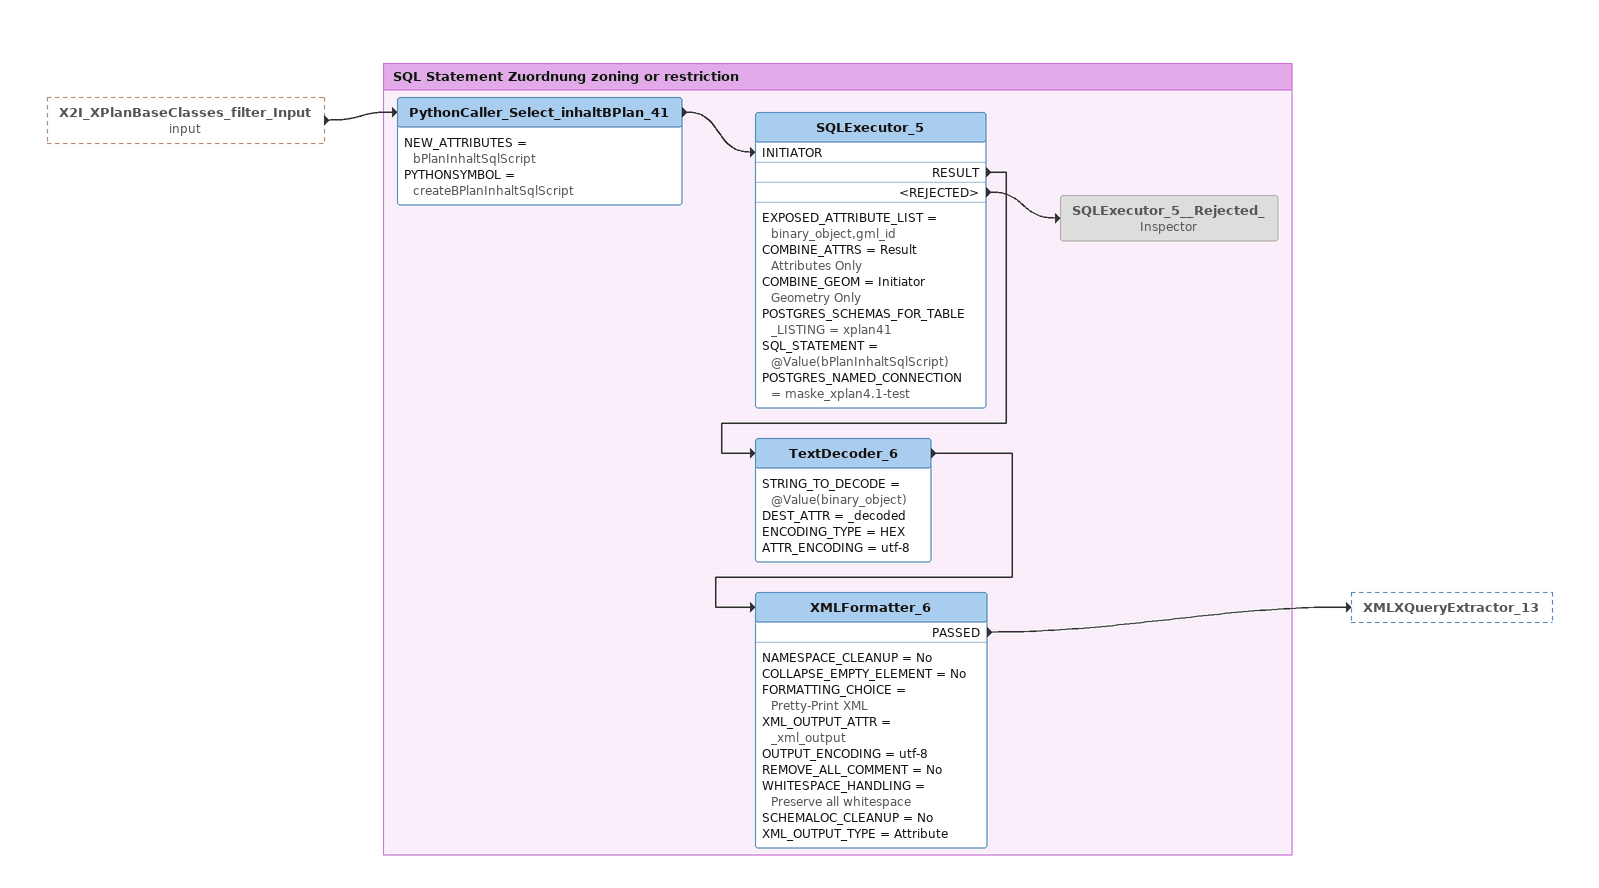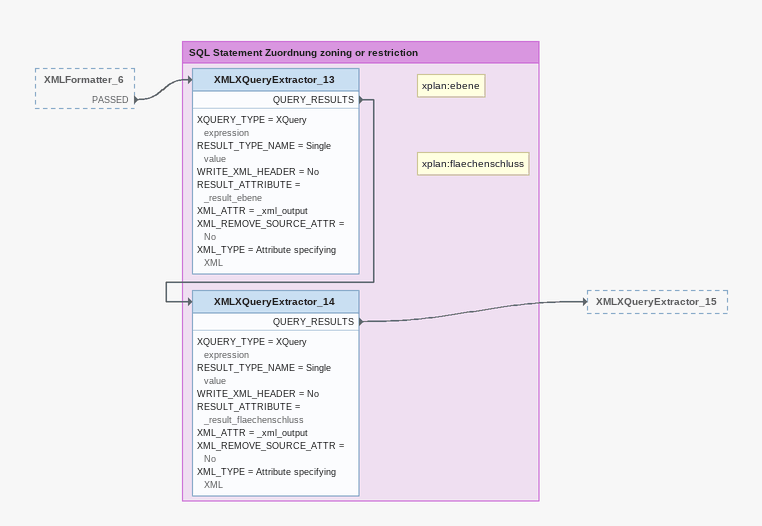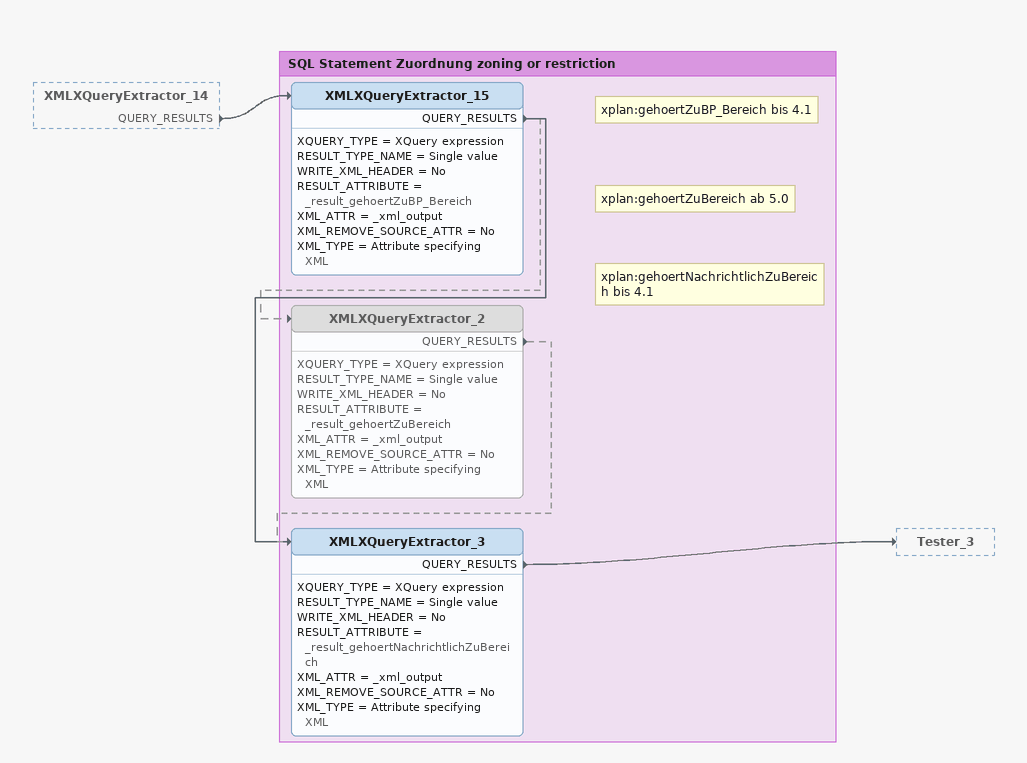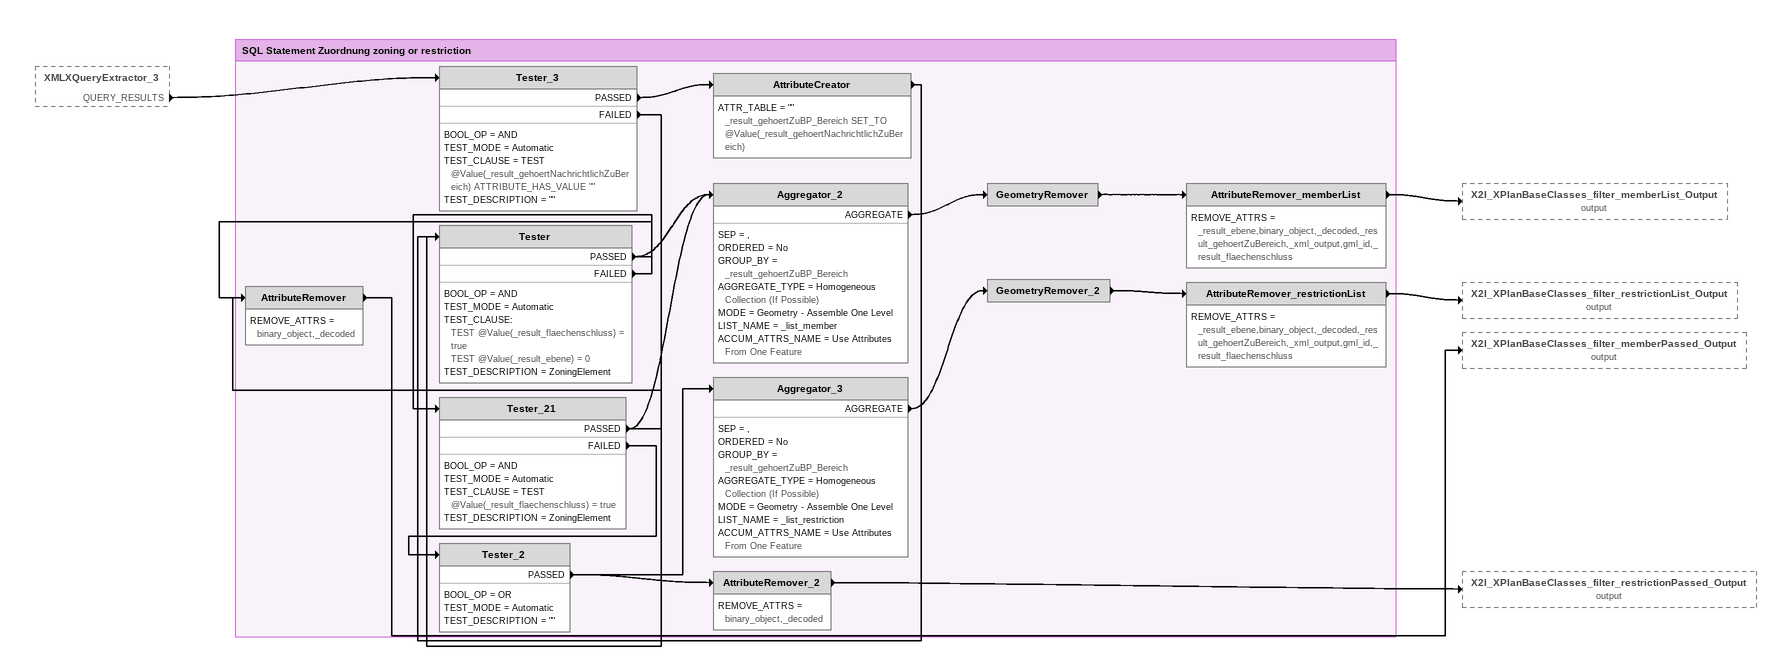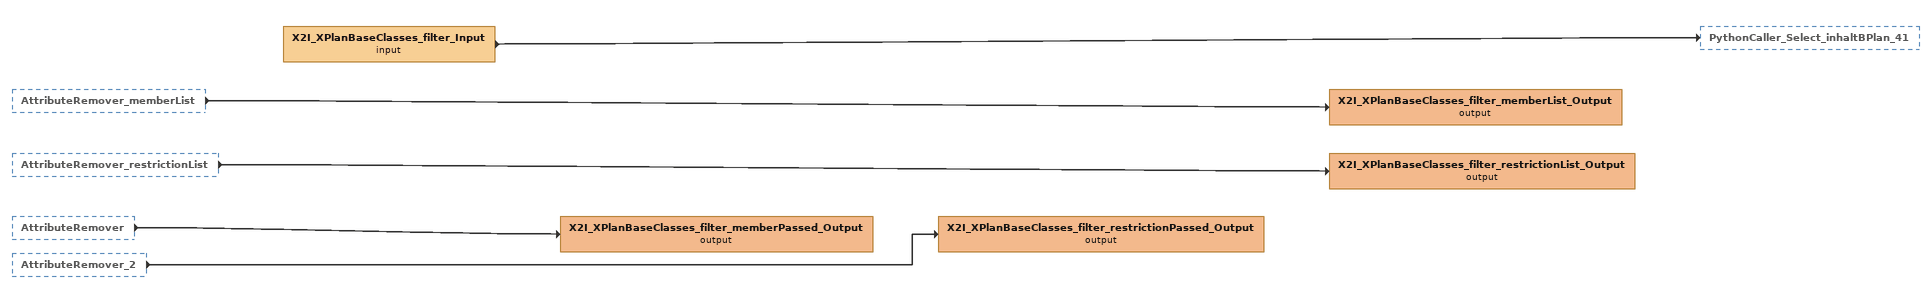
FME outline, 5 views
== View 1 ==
X2I_XPlanBaseClasses_filter_Input (input) [outside]
    -> PythonCaller_Select_inhaltBPlan_41

Bookmark: SQL Statement Zuordnung zoning or restriction
PythonCaller_Select_inhaltBPlan_41
    NEW_ATTRIBUTES = bPlanInhaltSqlScript
    PYTHONSYMBOL = createBPlanInhaltSqlScript
    -> SQLExecutor_5 [INITIATOR]
SQLExecutor_5
    EXPOSED_ATTRIBUTE_LIST = binary_object,gml_id
    COMBINE_ATTRS = Result Attributes Only
    COMBINE_GEOM = Initiator Geometry Only
    POSTGRES_SCHEMAS_FOR_TABLE_LISTING = xplan41
    SQL_STATEMENT = @Value(bPlanInhaltSqlScript)
    POSTGRES_NAMED_CONNECTION = maske_xplan4.1-test
    RESULT -> TextDecoder_6
    <REJECTED> -> SQLExecutor_5__Rejected_
SQLExecutor_5__Rejected_: Inspector [off]
TextDecoder_6
    STRING_TO_DECODE = @Value(binary_object)
    DEST_ATTR = _decoded
    ENCODING_TYPE = HEX
    ATTR_ENCODING = utf-8
    -> XMLFormatter_6
XMLFormatter_6
    NAMESPACE_CLEANUP = No
    COLLAPSE_EMPTY_ELEMENT = No
    FORMATTING_CHOICE = Pretty-Print XML
    XML_OUTPUT_ATTR = _xml_output
    OUTPUT_ENCODING = utf-8
    REMOVE_ALL_COMMENT = No
    WHITESPACE_HANDLING = Preserve all whitespace
    SCHEMALOC_CLEANUP = No
    XML_OUTPUT_TYPE = Attribute
    PASSED -> XMLXQueryExtractor_13

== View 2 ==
XMLFormatter_6 [outside]
    PASSED -> XMLXQueryExtractor_13

Bookmark: SQL Statement Zuordnung zoning or restriction
Note: xplan:ebene
XMLXQueryExtractor_13
    XQUERY_TYPE = XQuery expression
    RESULT_TYPE_NAME = Single value
    WRITE_XML_HEADER = No
    RESULT_ATTRIBUTE = _result_ebene
    XML_ATTR = _xml_output
    XML_REMOVE_SOURCE_ATTR = No
    XML_TYPE = Attribute specifying XML
    QUERY_RESULTS -> XMLXQueryExtractor_14
Note: xplan:flaechenschluss
XMLXQueryExtractor_14
    XQUERY_TYPE = XQuery expression
    RESULT_TYPE_NAME = Single value
    WRITE_XML_HEADER = No
    RESULT_ATTRIBUTE = _result_flaechenschluss
    XML_ATTR = _xml_output
    XML_REMOVE_SOURCE_ATTR = No
    XML_TYPE = Attribute specifying XML
    QUERY_RESULTS -> XMLXQueryExtractor_15

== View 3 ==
XMLXQueryExtractor_14 [outside]
    QUERY_RESULTS -> XMLXQueryExtractor_15

Bookmark: SQL Statement Zuordnung zoning or restriction
Note: xplan:gehoertZuBP_Bereich bis 4.1
XMLXQueryExtractor_15
    XQUERY_TYPE = XQuery expression
    RESULT_TYPE_NAME = Single value
    WRITE_XML_HEADER = No
    RESULT_ATTRIBUTE = _result_gehoertZuBP_Bereich
    XML_ATTR = _xml_output
    XML_REMOVE_SOURCE_ATTR = No
    XML_TYPE = Attribute specifying XML
    QUERY_RESULTS -> XMLXQueryExtractor_2 [off]
    QUERY_RESULTS -> XMLXQueryExtractor_3
Note: xplan:gehoertZuBereich ab 5.0
XMLXQueryExtractor_2 [off]
    XQUERY_TYPE = XQuery expression
    RESULT_TYPE_NAME = Single value
    WRITE_XML_HEADER = No
    RESULT_ATTRIBUTE = _result_gehoertZuBereich
    XML_ATTR = _xml_output
    XML_REMOVE_SOURCE_ATTR = No
    XML_TYPE = Attribute specifying XML
    QUERY_RESULTS -> XMLXQueryExtractor_3 [off]
Note: xplan:gehoertNachrichtlichZuBereich bis 4.1
XMLXQueryExtractor_3
    XQUERY_TYPE = XQuery expression
    RESULT_TYPE_NAME = Single value
    WRITE_XML_HEADER = No
    RESULT_ATTRIBUTE = _result_gehoertNachrichtlichZuBereich
    XML_ATTR = _xml_output
    XML_REMOVE_SOURCE_ATTR = No
    XML_TYPE = Attribute specifying XML
    QUERY_RESULTS -> Tester_3

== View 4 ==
XMLXQueryExtractor_3 [outside]
    QUERY_RESULTS -> Tester_3

Bookmark: SQL Statement Zuordnung zoning or restriction
Tester_3
    BOOL_OP = AND
    TEST_MODE = Automatic
    TEST_CLAUSE = TEST @Value(_result_gehoertNachrichtlichZuBereich) ATTRIBUTE_HAS_VALUE ""
    TEST_DESCRIPTION = ""
    PASSED -> AttributeCreator
    FAILED -> Tester
AttributeCreator
    ATTR_TABLE = "" _result_gehoertZuBP_Bereich SET_TO @Value(_result_gehoertNachrichtlichZuBereich)
    -> Tester
Tester
    BOOL_OP = AND
    TEST_MODE = Automatic
    TEST_CLAUSE:
      TEST @Value(_result_flaechenschluss) = true
      TEST @Value(_result_ebene) = 0
    TEST_DESCRIPTION = ZoningElement
    PASSED -> Aggregator_2
    PASSED -> AttributeRemover
    FAILED -> Tester_21
Tester_21
    BOOL_OP = AND
    TEST_MODE = Automatic
    TEST_CLAUSE = TEST @Value(_result_flaechenschluss) = true
    TEST_DESCRIPTION = ZoningElement
    PASSED -> Aggregator_2
    PASSED -> AttributeRemover
    FAILED -> Tester_2
Aggregator_2
    SEP = ,
    ORDERED = No
    GROUP_BY = _result_gehoertZuBP_Bereich
    AGGREGATE_TYPE = Homogeneous Collection (If Possible)
    MODE = Geometry - Assemble One Level
    LIST_NAME = _list_member
    ACCUM_ATTRS_NAME = Use Attributes From One Feature
    AGGREGATE -> GeometryRemover
GeometryRemover
    -> AttributeRemover_memberList
AttributeRemover_memberList
    REMOVE_ATTRS = _result_ebene,binary_object,_decoded,_result_gehoertZuBereich,_xml_output,gml_id,_result_flaechenschluss
    -> X2I_XPlanBaseClasses_filter_memberList_Output (output)
Tester_2
    BOOL_OP = OR
    TEST_MODE = Automatic
    TEST_DESCRIPTION = ""
    PASSED -> Aggregator_3
    PASSED -> AttributeRemover_2
Aggregator_3
    SEP = ,
    ORDERED = No
    GROUP_BY = _result_gehoertZuBP_Bereich
    AGGREGATE_TYPE = Homogeneous Collection (If Possible)
    MODE = Geometry - Assemble One Level
    LIST_NAME = _list_restriction
    ACCUM_ATTRS_NAME = Use Attributes From One Feature
    AGGREGATE -> GeometryRemover_2
GeometryRemover_2
    -> AttributeRemover_restrictionList
AttributeRemover_restrictionList
    REMOVE_ATTRS = _result_ebene,binary_object,_decoded,_result_gehoertZuBereich,_xml_output,gml_id,_result_flaechenschluss
    -> X2I_XPlanBaseClasses_filter_restrictionList_Output (output)
AttributeRemover_2
    REMOVE_ATTRS = binary_object,_decoded
    -> X2I_XPlanBaseClasses_filter_restrictionPassed_Output (output)
AttributeRemover
    REMOVE_ATTRS = binary_object,_decoded
    -> X2I_XPlanBaseClasses_filter_memberPassed_Output (output)

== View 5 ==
AttributeRemover_memberList [outside]
    -> X2I_XPlanBaseClasses_filter_memberList_Output (output)
AttributeRemover_restrictionList [outside]
    -> X2I_XPlanBaseClasses_filter_restrictionList_Output (output)
AttributeRemover [outside]
    -> X2I_XPlanBaseClasses_filter_memberPassed_Output (output)
AttributeRemover_2 [outside]
    -> X2I_XPlanBaseClasses_filter_restrictionPassed_Output (output)
X2I_XPlanBaseClasses_filter_Input (input)
    -> PythonCaller_Select_inhaltBPlan_41
X2I_XPlanBaseClasses_filter_memberList_Output (output)
X2I_XPlanBaseClasses_filter_restrictionList_Output (output)
X2I_XPlanBaseClasses_filter_restrictionPassed_Output (output)
X2I_XPlanBaseClasses_filter_memberPassed_Output (output)
